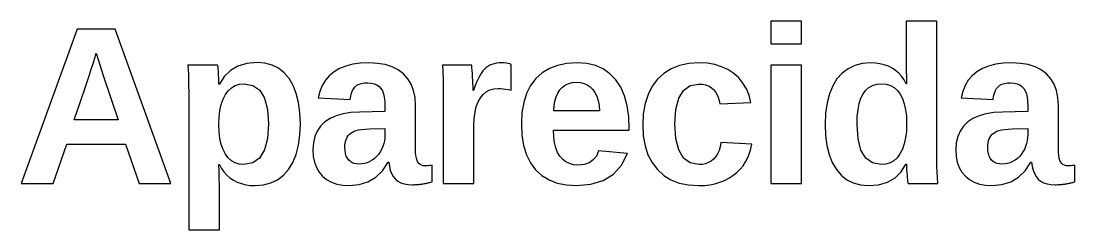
# Model space of a CAD drawing. Header units: metres. Extents: x 18 to 290, y 36 to 187.
# Drawn here: x 18 to 70.4, y 120.4 to 130.7 of the extents above; entities that cross this region are included whole.
import ezdxf

# ---------------------------------------------------------------- set-up
doc = ezdxf.new("R2010")
doc.units = ezdxf.units.M

msp = doc.modelspace()

# ---------------------------------------------------------------- linework, layer by layer
for p, q in [((56.8568, 130.729), (55.3324, 130.729)), ((55.3324, 130.729), (55.3324, 129.606)), ((56.8568, 129.606), (56.8568, 130.729)), ((63.5822, 130.729), (62.0578, 130.729)), ((62.0578, 130.729), (62.0578, 128.586)), ((63.5822, 123.958), (63.5822, 130.729)), ((20.8312, 130.322), (18.0427, 122.678)), ((22.7191, 130.322), (20.8312, 130.322)), ((25.4967, 122.678), (22.7191, 130.322)), ((55.3324, 129.606), (56.8568, 129.606)), ((21.6957, 128.86), (21.72, 128.945)), ((21.72, 128.945), (21.7426, 129.025)), ((21.7426, 129.025), (21.7751, 129.145)), ((21.7751, 129.145), (21.8891, 128.77)), ((21.5508, 128.391), (21.6124, 128.58)), ((21.6124, 128.58), (21.6419, 128.678)), ((21.6419, 128.678), (21.6697, 128.771)), ((21.6697, 128.771), (21.6957, 128.86)), ((21.8891, 128.77), (22.1223, 128.032)), ((27.8155, 128.548), (26.3345, 128.548)), ((26.3345, 128.548), (26.3501, 128.327)), ((27.826, 128.501), (27.8155, 128.548)), ((27.8359, 128.439), (27.826, 128.501)), ((27.8451, 128.362), (27.8359, 128.439)), ((28.8254, 128.5), (28.45, 128.284)), ((29.2685, 128.629), (28.8254, 128.5)), ((29.7794, 128.673), (29.2685, 128.629)), ((30.171, 128.641), (29.7794, 128.673)), ((30.5258, 128.546), (30.171, 128.641)), ((30.8437, 128.388), (30.5258, 128.546)), ((34.1895, 128.497), (33.8789, 128.373)), ((34.5372, 128.586), (34.1895, 128.497)), ((34.9221, 128.639), (34.5372, 128.586)), ((35.344, 128.656), (34.9221, 128.639)), ((35.7685, 128.634), (35.344, 128.656)), ((36.1522, 128.569), (35.7685, 128.634)), ((36.495, 128.459), (36.1522, 128.569)), ((36.7971, 128.306), (36.495, 128.459)), ((40.451, 128.548), (38.9971, 128.548)), ((38.9971, 128.548), (39.0035, 128.445)), ((39.0035, 128.445), (39.0097, 128.336)), ((40.4579, 128.493), (40.451, 128.548)), ((40.4658, 128.406), (40.4579, 128.493)), ((40.4744, 128.287), (40.4658, 128.406)), ((41.171, 128.421), (41.0886, 128.346)), ((41.2587, 128.486), (41.171, 128.421)), ((41.3515, 128.54), (41.2587, 128.486)), ((41.4518, 128.584), (41.3515, 128.54)), ((41.5616, 128.618), (41.4518, 128.584)), ((41.681, 128.642), (41.5616, 128.618)), ((41.8099, 128.657), (41.681, 128.642)), ((41.9483, 128.662), (41.8099, 128.657)), ((42.061, 128.658), (41.9483, 128.662)), ((42.1645, 128.649), (42.061, 128.658)), ((42.2589, 128.632), (42.1645, 128.649)), ((42.3441, 128.61), (42.2589, 128.632)), ((42.4203, 128.58), (42.3441, 128.61)), ((42.4203, 127.306), (42.4203, 128.58)), ((44.7255, 128.531), (44.3165, 128.375)), ((45.1827, 128.625), (44.7255, 128.531)), ((45.6881, 128.656), (45.1827, 128.625)), ((46.1699, 128.623), (45.6881, 128.656)), ((46.6039, 128.522), (46.1699, 128.623)), ((46.9901, 128.355), (46.6039, 128.522)), ((50.7879, 128.527), (50.3723, 128.364)), ((51.2525, 128.624), (50.7879, 128.527)), ((51.7661, 128.656), (51.2525, 128.624)), ((52.1663, 128.635), (51.7661, 128.656)), ((52.5378, 128.573), (52.1663, 128.635)), ((52.8806, 128.469), (52.5378, 128.573)), ((53.1948, 128.323), (52.8806, 128.469)), ((56.8568, 128.548), (55.3324, 128.548)), ((55.3324, 128.548), (55.3324, 122.678)), ((56.8568, 122.678), (56.8568, 128.548)), ((59.4987, 128.529), (59.1651, 128.37)), ((59.8716, 128.625), (59.4987, 128.529)), ((60.2838, 128.656), (59.8716, 128.625)), ((60.5265, 128.646), (60.2838, 128.656)), ((60.7555, 128.615), (60.5265, 128.646)), ((60.9709, 128.563), (60.7555, 128.615)), ((61.1726, 128.49), (60.9709, 128.563)), ((61.3606, 128.396), (61.1726, 128.49)), ((61.5335, 128.282), (61.3606, 128.396)), ((62.0578, 128.586), (62.0686, 127.62)), ((66.1587, 128.497), (65.8481, 128.373)), ((66.5064, 128.586), (66.1587, 128.497)), ((66.8913, 128.639), (66.5064, 128.586)), ((67.3132, 128.656), (66.8913, 128.639)), ((67.7377, 128.634), (67.3132, 128.656)), ((68.1214, 128.569), (67.7377, 128.634)), ((68.4642, 128.459), (68.1214, 128.569)), ((68.7663, 128.306), (68.4642, 128.459)), ((21.24, 127.472), (21.4266, 128.021)), ((21.4266, 128.021), (21.5508, 128.391)), ((22.1223, 128.032), (22.8764, 125.835)), ((26.3501, 128.327), (26.3622, 128.082)), ((26.3622, 128.082), (26.3709, 127.812)), ((27.8537, 128.27), (27.8451, 128.362)), ((27.8616, 128.163), (27.8537, 128.27)), ((27.8684, 128.048), (27.8616, 128.163)), ((27.8737, 127.933), (27.8684, 128.048)), ((27.8775, 127.82), (27.8737, 127.933)), ((28.1423, 127.982), (27.9023, 127.593)), ((28.45, 128.284), (28.1423, 127.982)), ((31.1247, 128.167), (30.8437, 128.388)), ((31.3688, 127.883), (31.1247, 128.167)), ((31.5719, 127.541), (31.3688, 127.883)), ((33.37, 128.021), (33.174, 127.794)), ((33.6053, 128.214), (33.37, 128.021)), ((33.8789, 128.373), (33.6053, 128.214)), ((37.0584, 128.108), (36.7971, 128.306)), ((37.2751, 127.871), (37.0584, 128.108)), ((39.0097, 128.336), (39.0156, 128.222)), ((39.0156, 128.222), (39.0214, 128.102)), ((39.0214, 128.102), (39.0269, 127.976)), ((39.0269, 127.976), (39.0318, 127.84)), ((40.484, 128.136), (40.4744, 128.287)), ((40.4944, 127.954), (40.484, 128.136)), ((40.5042, 127.769), (40.4944, 127.954)), ((40.7926, 127.905), (40.7134, 127.731)), ((40.8679, 128.05), (40.7926, 127.905)), ((40.9393, 128.165), (40.8679, 128.05)), ((41.0113, 128.261), (40.9393, 128.165)), ((41.0886, 128.346), (41.0113, 128.261)), ((43.6429, 127.875), (43.3832, 127.536)), ((43.9556, 128.156), (43.6429, 127.875)), ((44.3165, 128.375), (43.9556, 128.156)), ((47.3287, 128.12), (46.9901, 128.355)), ((47.6195, 127.818), (47.3287, 128.12)), ((50.0058, 128.137), (49.6883, 127.845)), ((50.3723, 128.364), (50.0058, 128.137)), ((53.4804, 128.136), (53.1948, 128.323)), ((53.7315, 127.911), (53.4804, 128.136)), ((53.9422, 127.656), (53.7315, 127.911)), ((58.8707, 128.148), (58.6156, 127.862)), ((59.1651, 128.37), (58.8707, 128.148)), ((61.6896, 128.147), (61.5335, 128.282)), ((61.829, 127.992), (61.6896, 128.147)), ((61.9518, 127.816), (61.829, 127.992)), ((65.3392, 128.021), (65.1432, 127.794)), ((65.5745, 128.214), (65.3392, 128.021)), ((65.8481, 128.373), (65.5745, 128.214)), ((69.0276, 128.108), (68.7663, 128.306)), ((69.2443, 127.871), (69.0276, 128.108)), ((20.9909, 126.744), (21.24, 127.472)), ((26.3709, 127.812), (26.3761, 127.517)), ((26.3761, 127.517), (26.3778, 127.197)), ((27.8798, 127.706), (27.8775, 127.82)), ((27.8806, 127.593), (27.8798, 127.706)), ((27.9023, 127.593), (27.8806, 127.593)), ((28.3439, 127.274), (28.5072, 127.423)), ((28.5072, 127.423), (28.6933, 127.53)), ((28.6933, 127.53), (28.9021, 127.593)), ((28.9021, 127.593), (29.1338, 127.615)), ((29.1338, 127.615), (29.5693, 127.536)), ((29.5693, 127.536), (29.908, 127.299)), ((31.7299, 127.145), (31.5719, 127.541)), ((33.0172, 127.534), (32.8997, 127.241)), ((33.174, 127.794), (33.0172, 127.534)), ((34.5233, 127.282), (34.5846, 127.389)), ((34.5846, 127.389), (34.6578, 127.476)), ((34.6578, 127.476), (34.746, 127.546)), ((34.746, 127.546), (34.8522, 127.6)), ((34.8522, 127.6), (34.9765, 127.638)), ((34.9765, 127.638), (35.1187, 127.661)), ((35.1187, 127.661), (35.279, 127.669)), ((35.279, 127.669), (35.4511, 127.658)), ((35.4511, 127.658), (35.6028, 127.624)), ((35.6028, 127.624), (35.734, 127.568)), ((35.734, 127.568), (35.8449, 127.49)), ((35.8449, 127.49), (35.9354, 127.39)), ((35.9354, 127.39), (36.0077, 127.266)), ((37.4437, 127.596), (37.2751, 127.871)), ((37.5642, 127.285), (37.4437, 127.596)), ((39.0318, 127.84), (39.0356, 127.692)), ((39.0356, 127.692), (39.0383, 127.531)), ((39.0383, 127.531), (39.0399, 127.357)), ((39.0399, 127.357), (39.0405, 127.17)), ((40.5118, 127.61), (40.5042, 127.769)), ((40.5172, 127.478), (40.5118, 127.61)), ((40.5204, 127.373), (40.5172, 127.478)), ((40.5215, 127.295), (40.5204, 127.373)), ((40.6302, 127.527), (40.5432, 127.295)), ((40.7134, 127.731), (40.6302, 127.527)), ((41.354, 127.313), (41.5515, 127.368)), ((41.5515, 127.368), (41.7693, 127.387)), ((41.7693, 127.387), (41.8856, 127.384)), ((41.8856, 127.384), (42.0089, 127.374)), ((42.0089, 127.374), (42.139, 127.358)), ((42.139, 127.358), (42.2762, 127.335)), ((43.3832, 127.536), (43.1811, 127.143)), ((44.8391, 127.322), (44.9651, 127.457)), ((44.9651, 127.457), (45.1108, 127.561)), ((45.1108, 127.561), (45.2763, 127.636)), ((45.2763, 127.636), (45.4615, 127.681)), ((45.4615, 127.681), (45.6664, 127.696)), ((45.6664, 127.696), (45.86, 127.682)), ((45.86, 127.682), (46.0371, 127.639)), ((46.0371, 127.639), (46.1976, 127.568)), ((46.1976, 127.568), (46.3417, 127.469)), ((46.3417, 127.469), (46.4693, 127.341)), ((47.8597, 127.452), (47.6195, 127.818)), ((48.0465, 127.023), (47.8597, 127.452)), ((49.4247, 127.495), (49.2196, 127.094)), ((49.6883, 127.845), (49.4247, 127.495)), ((50.9802, 127.294), (51.3098, 127.531)), ((51.3098, 127.531), (51.7336, 127.609)), ((51.7336, 127.609), (51.9159, 127.599)), ((51.9159, 127.599), (52.0808, 127.566)), ((52.0808, 127.566), (52.2284, 127.513)), ((52.2284, 127.513), (52.3586, 127.437)), ((52.3586, 127.437), (52.4714, 127.341)), ((54.1125, 127.368), (53.9422, 127.656)), ((54.2425, 127.049), (54.1125, 127.368)), ((58.4037, 127.517), (58.2389, 127.119)), ((58.6156, 127.862), (58.4037, 127.517)), ((60.0468, 127.302), (60.2039, 127.441)), ((60.2039, 127.441), (60.3862, 127.541)), ((60.3862, 127.541), (60.5937, 127.6)), ((60.5937, 127.6), (60.8263, 127.62)), ((60.8263, 127.62), (61.0616, 127.6)), ((61.0616, 127.6), (61.2729, 127.538)), ((61.2729, 127.538), (61.46, 127.436)), ((61.46, 127.436), (61.6231, 127.292)), ((62.0578, 127.62), (61.9518, 127.816)), ((62.0686, 127.62), (62.0578, 127.62)), ((64.9864, 127.534), (64.8689, 127.241)), ((65.1432, 127.794), (64.9864, 127.534)), ((66.4925, 127.282), (66.5538, 127.389)), ((66.5538, 127.389), (66.627, 127.476)), ((66.627, 127.476), (66.7152, 127.546)), ((66.7152, 127.546), (66.8214, 127.6)), ((66.8214, 127.6), (66.9457, 127.638)), ((66.9457, 127.638), (67.0879, 127.661)), ((67.0879, 127.661), (67.2482, 127.669)), ((67.2482, 127.669), (67.4203, 127.658)), ((67.4203, 127.658), (67.572, 127.624)), ((67.572, 127.624), (67.7032, 127.568)), ((67.7032, 127.568), (67.8141, 127.49)), ((67.8141, 127.49), (67.9046, 127.39)), ((67.9046, 127.39), (67.9769, 127.266)), ((69.4129, 127.596), (69.2443, 127.871)), ((69.5334, 127.285), (69.4129, 127.596)), ((26.3778, 127.197), (26.3778, 120.372)), ((27.9968, 126.59), (28.0871, 126.853)), ((28.0871, 126.853), (28.2034, 127.083)), ((28.2034, 127.083), (28.3439, 127.274)), ((29.908, 127.299), (30.15, 126.904)), ((30.15, 126.904), (30.2951, 126.351)), ((31.8428, 126.697), (31.7299, 127.145)), ((32.8997, 127.241), (32.8215, 126.915)), ((32.8215, 126.915), (34.411, 126.839)), ((34.411, 126.839), (34.4365, 127.007)), ((34.4365, 127.007), (34.4739, 127.154)), ((34.4739, 127.154), (34.5233, 127.282)), ((36.0077, 127.266), (36.0639, 127.119)), ((36.0639, 127.119), (36.104, 126.948)), ((36.104, 126.948), (36.1281, 126.753)), ((37.6364, 126.937), (37.5642, 127.285)), ((37.6605, 126.551), (37.6364, 126.937)), ((39.0405, 127.17), (39.0405, 122.678)), ((40.5432, 127.295), (40.5215, 127.295)), ((40.7681, 126.723), (40.8823, 126.926)), ((40.8823, 126.926), (41.0194, 127.092)), ((41.0194, 127.092), (41.1766, 127.221)), ((41.1766, 127.221), (41.354, 127.313)), ((42.2762, 127.335), (42.4203, 127.306)), ((43.1811, 127.143), (43.0368, 126.696)), ((44.5895, 126.765), (44.6508, 126.975)), ((44.6508, 126.975), (44.734, 127.16)), ((44.734, 127.16), (44.8391, 127.322)), ((46.4693, 127.341), (46.5785, 127.184)), ((46.5785, 127.184), (46.6672, 127)), ((46.6672, 127), (46.7356, 126.786)), ((48.18, 126.532), (48.0465, 127.023)), ((49.2196, 127.094), (49.0732, 126.641)), ((50.6035, 126.349), (50.7447, 126.9)), ((50.7447, 126.9), (50.9802, 127.294)), ((52.4714, 127.341), (52.5678, 127.226)), ((52.5678, 127.226), (52.6485, 127.097)), ((52.6485, 127.097), (52.7136, 126.953)), ((52.7136, 126.953), (52.763, 126.795)), ((54.3321, 126.698), (54.2425, 127.049)), ((58.2389, 127.119), (58.1211, 126.669)), ((59.7239, 126.643), (59.8075, 126.904)), ((59.8075, 126.904), (59.9149, 127.124)), ((59.9149, 127.124), (60.0468, 127.302)), ((61.6231, 127.292), (61.7621, 127.108)), ((61.7621, 127.108), (61.8763, 126.885)), ((61.8763, 126.885), (61.9652, 126.628)), ((64.8689, 127.241), (64.7907, 126.915)), ((64.7907, 126.915), (66.3802, 126.839)), ((66.3802, 126.839), (66.4057, 127.007)), ((66.4057, 127.007), (66.4431, 127.154)), ((66.4431, 127.154), (66.4925, 127.282)), ((67.9769, 127.266), (68.0331, 127.119)), ((68.0331, 127.119), (68.0732, 126.948)), ((68.0732, 126.948), (68.0973, 126.753)), ((69.6056, 126.937), (69.5334, 127.285)), ((69.6297, 126.551), (69.6056, 126.937)), ((20.6793, 125.835), (20.9909, 126.744)), ((27.9322, 126.293), (27.9968, 126.59)), ((30.2951, 126.351), (30.3435, 125.64)), ((31.9105, 126.195), (31.8428, 126.697)), ((36.1281, 126.753), (36.1361, 126.535)), ((36.1361, 126.535), (36.1361, 126.237)), ((37.6605, 124.414), (37.6605, 126.551)), ((40.6158, 126.212), (40.6792, 126.486)), ((40.6792, 126.486), (40.7681, 126.723)), ((43.0368, 126.696), (42.9503, 126.195)), ((44.5326, 126.275), (44.5501, 126.532)), ((44.5501, 126.532), (44.5895, 126.765)), ((46.7356, 126.786), (46.7836, 126.545)), ((46.7836, 126.545), (46.8111, 126.275)), ((48.26, 125.979), (48.18, 126.532)), ((49.0732, 126.641), (48.9853, 126.136)), ((50.5564, 125.64), (50.6035, 126.349)), ((52.763, 126.795), (52.7969, 126.622)), ((52.7969, 126.622), (54.3321, 126.698)), ((58.1211, 126.669), (58.0505, 126.165)), ((59.6284, 125.995), (59.6642, 126.34)), ((59.6642, 126.34), (59.7239, 126.643)), ((61.9652, 126.628), (62.0287, 126.335)), ((62.0287, 126.335), (62.0667, 126.008)), ((68.0973, 126.753), (68.1053, 126.535)), ((68.1053, 126.535), (68.1053, 126.237)), ((69.6297, 124.414), (69.6297, 126.551)), ((22.8764, 125.835), (20.6793, 125.835)), ((27.8806, 125.597), (27.8935, 125.962)), ((27.8935, 125.962), (27.9322, 126.293)), ((31.933, 125.64), (31.9105, 126.195)), ((33.4086, 125.899), (33.1496, 125.727)), ((33.7104, 126.034), (33.4086, 125.899)), ((34.0549, 126.132), (33.7104, 126.034)), ((34.4421, 126.192), (34.0549, 126.132)), ((34.8721, 126.215), (34.4421, 126.192)), ((36.1361, 126.237), (34.8721, 126.215)), ((40.565, 125.559), (40.5777, 125.903)), ((40.5777, 125.903), (40.6158, 126.212)), ((42.9503, 126.195), (42.9214, 125.64)), ((46.8111, 126.275), (44.5326, 126.275)), ((48.2867, 125.363), (48.26, 125.979)), ((48.9853, 126.136), (48.956, 125.58)), ((58.0505, 126.165), (58.027, 125.608)), ((59.6165, 125.608), (59.6284, 125.995)), ((62.0667, 126.008), (62.0794, 125.645)), ((65.3779, 125.899), (65.1189, 125.727)), ((65.6796, 126.034), (65.3779, 125.899)), ((66.0241, 126.132), (65.6796, 126.034)), ((66.4113, 126.192), (66.0241, 126.132)), ((66.8413, 126.215), (66.4113, 126.192)), ((68.1053, 126.237), (66.8413, 126.215)), ((27.8935, 125.234), (27.8806, 125.597)), ((30.3435, 125.64), (30.2947, 124.91)), ((31.9095, 125.079), (31.933, 125.64)), ((32.7695, 125.275), (32.6507, 124.998)), ((32.9358, 125.518), (32.7695, 125.275)), ((33.1496, 125.727), (32.9358, 125.518)), ((34.5161, 125.226), (34.6008, 125.268)), ((34.6008, 125.268), (34.7022, 125.303)), ((34.7022, 125.303), (34.8282, 125.333)), ((34.8282, 125.333), (34.9791, 125.356)), ((34.9791, 125.356), (35.1546, 125.373)), ((35.1546, 125.373), (35.3549, 125.385)), ((35.3549, 125.385), (36.1361, 125.396)), ((36.1361, 125.396), (36.1361, 125.098)), ((40.565, 122.678), (40.565, 125.559)), ((42.9214, 125.64), (42.9498, 125.068)), ((44.5345, 124.994), (44.5218, 125.32)), ((44.5218, 125.32), (48.2867, 125.32)), ((48.2867, 125.32), (48.2867, 125.363)), ((48.956, 125.58), (48.9851, 125.037)), ((50.6043, 124.91), (50.5564, 125.64)), ((58.027, 125.608), (58.0493, 125.058)), ((59.6644, 124.889), (59.6165, 125.608)), ((62.0662, 125.273), (62.0265, 124.936)), ((62.0794, 125.645), (62.0662, 125.273)), ((64.7387, 125.275), (64.6199, 124.998)), ((64.905, 125.518), (64.7387, 125.275)), ((65.1189, 125.727), (64.905, 125.518)), ((66.4853, 125.226), (66.5701, 125.268)), ((66.5701, 125.268), (66.6714, 125.303)), ((66.6714, 125.303), (66.7975, 125.333)), ((66.7975, 125.333), (66.9483, 125.356)), ((66.9483, 125.356), (67.1238, 125.373)), ((67.1238, 125.373), (67.3241, 125.385)), ((67.3241, 125.385), (68.1053, 125.396)), ((68.1053, 125.396), (68.1053, 125.098)), ((27.9322, 124.906), (27.8935, 125.234)), ((27.9968, 124.613), (27.9322, 124.906)), ((30.2947, 124.91), (30.1482, 124.342)), ((31.8389, 124.571), (31.9095, 125.079)), ((32.6507, 124.998), (32.5794, 124.685)), ((34.1638, 124.697), (34.1871, 124.801)), ((34.1871, 124.801), (34.2198, 124.895)), ((34.2198, 124.895), (34.2618, 124.978)), ((34.2618, 124.978), (34.3127, 125.052)), ((34.3127, 125.052), (34.372, 125.118)), ((34.372, 125.118), (34.4398, 125.176)), ((34.4398, 125.176), (34.5161, 125.226)), ((36.1092, 124.796), (36.0756, 124.65)), ((36.1294, 124.945), (36.1092, 124.796)), ((36.1361, 125.098), (36.1294, 124.945)), ((42.9498, 125.068), (43.0351, 124.553)), ((44.5726, 124.702), (44.5345, 124.994)), ((48.9851, 125.037), (49.0723, 124.544)), ((50.7482, 124.342), (50.6043, 124.91)), ((58.0493, 125.058), (58.1164, 124.559)), ((59.8083, 124.33), (59.6644, 124.889)), ((62.0265, 124.936), (61.9603, 124.635)), ((64.6199, 124.998), (64.5486, 124.685)), ((66.133, 124.697), (66.1564, 124.801)), ((66.1564, 124.801), (66.189, 124.895)), ((66.189, 124.895), (66.231, 124.978)), ((66.231, 124.978), (66.2819, 125.052)), ((66.2819, 125.052), (66.3412, 125.118)), ((66.3412, 125.118), (66.409, 125.176)), ((66.409, 125.176), (66.4853, 125.226)), ((68.0784, 124.796), (68.0448, 124.65)), ((68.0986, 124.945), (68.0784, 124.796)), ((68.1053, 125.098), (68.0986, 124.945)), ((19.6431, 122.678), (20.3213, 124.631)), ((20.3213, 124.631), (23.2345, 124.631)), ((23.2345, 124.631), (23.9126, 122.678)), ((28.0871, 124.354), (27.9968, 124.613)), ((28.2034, 124.129), (28.0871, 124.354)), ((30.1482, 124.342), (29.9041, 123.936)), ((31.7211, 124.117), (31.8389, 124.571)), ((32.5794, 124.685), (32.5556, 124.338)), ((32.5556, 124.338), (32.5747, 124.017)), ((34.1452, 124.457), (34.1498, 124.582)), ((34.1529, 124.299), (34.1452, 124.457)), ((34.1498, 124.582), (34.1638, 124.697)), ((34.176, 124.158), (34.1529, 124.299)), ((35.8956, 124.236), (35.813, 124.116)), ((35.968, 124.368), (35.8956, 124.236)), ((36.0285, 124.507), (35.968, 124.368)), ((36.0756, 124.65), (36.0285, 124.507)), ((37.665, 124.229), (37.6605, 124.414)), ((37.6783, 124.068), (37.665, 124.229)), ((43.0351, 124.553), (43.1772, 124.096)), ((44.636, 124.443), (44.5726, 124.702)), ((44.7249, 124.218), (44.636, 124.443)), ((44.8391, 124.026), (44.7249, 124.218)), ((46.7623, 124.289), (46.6538, 124.037)), ((48.1999, 124.164), (46.7623, 124.289)), ((49.0723, 124.544), (49.2177, 124.1)), ((50.988, 123.936), (50.7482, 124.342)), ((52.7537, 124.31), (52.681, 124.147)), ((52.8086, 124.495), (52.7537, 124.31)), ((52.8457, 124.702), (52.8086, 124.495)), ((54.3756, 124.631), (52.8457, 124.702)), ((54.2675, 124.17), (54.3323, 124.395)), ((54.3323, 124.395), (54.3756, 124.631)), ((58.1164, 124.559), (58.2281, 124.112)), ((60.0481, 123.931), (59.8083, 124.33)), ((61.8676, 124.369), (61.7485, 124.14)), ((61.9603, 124.635), (61.8676, 124.369)), ((64.5486, 124.685), (64.5248, 124.338)), ((64.5248, 124.338), (64.5439, 124.017)), ((66.1144, 124.457), (66.119, 124.582)), ((66.1221, 124.299), (66.1144, 124.457)), ((66.119, 124.582), (66.133, 124.697)), ((66.1452, 124.158), (66.1221, 124.299)), ((67.8648, 124.236), (67.7822, 124.116)), ((67.9372, 124.368), (67.8648, 124.236)), ((67.9977, 124.507), (67.9372, 124.368)), ((68.0448, 124.65), (67.9977, 124.507)), ((69.6342, 124.229), (69.6297, 124.414)), ((69.6475, 124.068), (69.6342, 124.229)), ((28.3434, 123.943), (28.2034, 124.129)), ((28.5054, 123.798), (28.3434, 123.943)), ((28.6893, 123.694), (28.5054, 123.798)), ((28.8951, 123.632), (28.6893, 123.694)), ((29.5623, 123.692), (29.1229, 123.611)), ((29.9041, 123.936), (29.5623, 123.692)), ((31.3444, 123.37), (31.5563, 123.717)), ((31.5563, 123.717), (31.7211, 124.117)), ((32.5747, 124.017), (32.632, 123.726)), ((32.632, 123.726), (32.7275, 123.465)), ((34.2145, 124.033), (34.176, 124.158)), ((34.2684, 123.926), (34.2145, 124.033)), ((34.3377, 123.836), (34.2684, 123.926)), ((34.4199, 123.763), (34.3377, 123.836)), ((34.5122, 123.706), (34.4199, 123.763)), ((34.6147, 123.665), (34.5122, 123.706)), ((35.2576, 123.703), (35.1268, 123.664)), ((35.3834, 123.758), (35.2576, 123.703)), ((35.5041, 123.828), (35.3834, 123.758)), ((35.6173, 123.912), (35.5041, 123.828)), ((35.7203, 124.008), (35.6173, 123.912)), ((35.813, 124.116), (35.7203, 124.008)), ((36.0114, 123.309), (36.2935, 123.725)), ((36.2935, 123.725), (36.326, 123.725)), ((36.326, 123.725), (36.3565, 123.516)), ((37.7006, 123.932), (37.6783, 124.068)), ((37.7317, 123.82), (37.7006, 123.932)), ((37.7717, 123.733), (37.7317, 123.82)), ((37.8222, 123.666), (37.7717, 123.733)), ((43.1772, 124.096), (43.3762, 123.696)), ((43.3762, 123.696), (43.632, 123.353)), ((44.9768, 123.869), (44.8391, 124.026)), ((45.136, 123.747), (44.9768, 123.869)), ((45.3167, 123.659), (45.136, 123.747)), ((46.2936, 123.701), (46.0419, 123.617)), ((46.4976, 123.841), (46.2936, 123.701)), ((46.6538, 124.037), (46.4976, 123.841)), ((47.8989, 123.59), (48.1999, 124.164)), ((49.2177, 124.1), (49.4212, 123.707)), ((49.4212, 123.707), (49.6829, 123.364)), ((51.3237, 123.692), (50.988, 123.936)), ((51.7553, 123.611), (51.3237, 123.692)), ((52.2253, 123.71), (52.0799, 123.655)), ((52.3594, 123.786), (52.2253, 123.71)), ((52.4822, 123.885), (52.3594, 123.786)), ((52.5905, 124.005), (52.4822, 123.885)), ((52.681, 124.147), (52.5905, 124.005)), ((53.9443, 123.557), (54.0735, 123.751)), ((54.0735, 123.751), (54.1813, 123.955)), ((54.1813, 123.955), (54.2675, 124.17)), ((58.2281, 124.112), (58.3846, 123.715)), ((58.3846, 123.715), (58.5858, 123.37)), ((60.3838, 123.691), (60.0481, 123.931)), ((60.8154, 123.611), (60.3838, 123.691)), ((61.2538, 123.696), (61.0455, 123.632)), ((61.4404, 123.801), (61.2538, 123.696)), ((61.6053, 123.95), (61.4404, 123.801)), ((61.7485, 124.14), (61.6053, 123.95)), ((63.5839, 123.734), (63.5822, 123.958)), ((63.5891, 123.493), (63.5839, 123.734)), ((64.5439, 124.017), (64.6012, 123.726)), ((64.6012, 123.726), (64.6967, 123.465)), ((66.1837, 124.033), (66.1452, 124.158)), ((66.2376, 123.926), (66.1837, 124.033)), ((66.3069, 123.836), (66.2376, 123.926)), ((66.3891, 123.763), (66.3069, 123.836)), ((66.4814, 123.706), (66.3891, 123.763)), ((66.5839, 123.665), (66.4814, 123.706)), ((67.2268, 123.703), (67.0961, 123.664)), ((67.3526, 123.758), (67.2268, 123.703)), ((67.4733, 123.828), (67.3526, 123.758)), ((67.5865, 123.912), (67.4733, 123.828)), ((67.6895, 124.008), (67.5865, 123.912)), ((67.7822, 124.116), (67.6895, 124.008)), ((67.9806, 123.309), (68.2627, 123.725)), ((68.2627, 123.725), (68.2952, 123.725)), ((68.2952, 123.725), (68.3257, 123.516)), ((69.6698, 123.932), (69.6475, 124.068)), ((69.7009, 123.82), (69.6698, 123.932)), ((69.7409, 123.733), (69.7009, 123.82)), ((69.7914, 123.666), (69.7409, 123.733)), ((27.8815, 123.52), (27.8698, 123.611)), ((27.8698, 123.611), (27.9023, 123.611)), ((27.8906, 123.375), (27.8815, 123.52)), ((27.8971, 123.178), (27.8906, 123.375)), ((27.901, 122.927), (27.8971, 123.178)), ((27.9023, 123.611), (28.0085, 123.419)), ((28.0085, 123.419), (28.1319, 123.245)), ((28.1319, 123.245), (28.2724, 123.091)), ((29.1229, 123.611), (28.8951, 123.632)), ((31.0896, 123.082), (31.3444, 123.37)), ((32.7275, 123.465), (32.8612, 123.234)), ((32.8612, 123.234), (33.033, 123.033)), ((34.7275, 123.641), (34.6147, 123.665)), ((34.8504, 123.633), (34.7275, 123.641)), ((34.9911, 123.641), (34.8504, 123.633)), ((35.1268, 123.664), (34.9911, 123.641)), ((35.6772, 122.985), (36.0114, 123.309)), ((36.3565, 123.516), (36.4046, 123.329)), ((36.4046, 123.329), (36.4702, 123.163)), ((36.4702, 123.163), (36.5534, 123.018)), ((37.8846, 123.613), (37.8222, 123.666)), ((37.9589, 123.576), (37.8846, 123.613)), ((38.0452, 123.553), (37.9589, 123.576)), ((38.1434, 123.546), (38.0452, 123.553)), ((38.2124, 123.547), (38.1434, 123.546)), ((38.2805, 123.551), (38.2124, 123.547)), ((38.3478, 123.558), (38.2805, 123.551)), ((38.4142, 123.567), (38.3478, 123.558)), ((38.4797, 123.579), (38.4142, 123.567)), ((38.4797, 122.754), (38.4797, 123.579)), ((43.632, 123.353), (43.9408, 123.071)), ((45.5188, 123.607), (45.3167, 123.659)), ((45.7424, 123.589), (45.5188, 123.607)), ((46.0419, 123.617), (45.7424, 123.589)), ((47.4951, 123.144), (47.8989, 123.59)), ((49.6829, 123.364), (49.998, 123.078)), ((51.9232, 123.622), (51.7553, 123.611)), ((52.0799, 123.655), (51.9232, 123.622)), ((53.4453, 123.068), (53.6292, 123.214)), ((53.6292, 123.214), (53.7955, 123.377)), ((53.7955, 123.377), (53.9443, 123.557)), ((58.5858, 123.37), (58.8279, 123.082)), ((61.0455, 123.632), (60.8154, 123.611)), ((61.5096, 122.952), (61.8138, 123.25)), ((61.8138, 123.25), (62.0469, 123.633)), ((62.0469, 123.633), (62.0686, 123.633)), ((62.0686, 123.633), (62.0698, 123.542)), ((62.0698, 123.542), (62.0734, 123.441)), ((62.0734, 123.441), (62.0794, 123.332)), ((62.0794, 123.332), (62.0877, 123.214)), ((62.0877, 123.214), (62.0985, 123.088)), ((63.5978, 123.237), (63.5891, 123.493)), ((63.61, 122.965), (63.5978, 123.237)), ((64.6967, 123.465), (64.8304, 123.234)), ((64.8304, 123.234), (65.0022, 123.033)), ((66.6967, 123.641), (66.5839, 123.665)), ((66.8196, 123.633), (66.6967, 123.641)), ((66.9603, 123.641), (66.8196, 123.633)), ((67.0961, 123.664), (66.9603, 123.641)), ((67.6464, 122.985), (67.9806, 123.309)), ((68.3257, 123.516), (68.3738, 123.329)), ((68.3738, 123.329), (68.4394, 123.163)), ((68.4394, 123.163), (68.5226, 123.018)), ((69.8538, 123.613), (69.7914, 123.666)), ((69.9281, 123.576), (69.8538, 123.613)), ((70.0144, 123.553), (69.9281, 123.576)), ((70.1126, 123.546), (70.0144, 123.553)), ((70.1816, 123.547), (70.1126, 123.546)), ((70.2497, 123.551), (70.1816, 123.547)), ((70.317, 123.558), (70.2497, 123.551)), ((70.3834, 123.567), (70.317, 123.558)), ((70.4489, 123.579), (70.3834, 123.567)), ((70.4489, 122.754), (70.4489, 123.579)), ((18.0427, 122.678), (19.6431, 122.678)), ((23.9126, 122.678), (25.4967, 122.678)), ((27.9023, 122.624), (27.901, 122.927)), ((28.2724, 123.091), (28.43, 122.955)), ((28.43, 122.955), (28.6048, 122.838)), ((28.6048, 122.838), (28.7946, 122.741)), ((28.7946, 122.741), (28.9971, 122.666)), ((28.9971, 122.666), (29.2125, 122.612)), ((30.0919, 122.602), (30.4633, 122.698)), ((30.4633, 122.698), (30.7959, 122.858)), ((30.7959, 122.858), (31.0896, 123.082)), ((33.033, 123.033), (33.239, 122.866)), ((33.239, 122.866), (33.4748, 122.736)), ((33.4748, 122.736), (33.7407, 122.644)), ((33.7407, 122.644), (34.0364, 122.588)), ((34.8526, 122.616), (35.2909, 122.754)), ((35.2909, 122.754), (35.6772, 122.985)), ((36.5534, 123.018), (36.6542, 122.895)), ((36.6542, 122.895), (36.7758, 122.793)), ((36.7758, 122.793), (36.9216, 122.714)), ((36.9216, 122.714), (37.0914, 122.658)), ((37.0914, 122.658), (37.2853, 122.624)), ((37.8363, 122.628), (37.8835, 122.633)), ((37.8835, 122.633), (37.9296, 122.639)), ((37.9296, 122.639), (37.9747, 122.645)), ((37.9747, 122.645), (38.0186, 122.651)), ((38.0186, 122.651), (38.062, 122.658)), ((38.062, 122.658), (38.1054, 122.666)), ((38.1054, 122.666), (38.1488, 122.674)), ((38.1488, 122.674), (38.1922, 122.684)), ((38.1922, 122.684), (38.2356, 122.694)), ((38.2356, 122.694), (38.2801, 122.705)), ((38.2801, 122.705), (38.3267, 122.717)), ((38.3267, 122.717), (38.3756, 122.729)), ((38.3756, 122.729), (38.4266, 122.741)), ((38.4266, 122.741), (38.4797, 122.754)), ((39.0405, 122.678), (40.565, 122.678)), ((43.9408, 123.071), (44.2987, 122.852)), ((44.2987, 122.852), (44.7056, 122.695)), ((44.7056, 122.695), (45.1615, 122.601)), ((45.6664, 122.57), (46.3788, 122.633)), ((46.3788, 122.633), (46.9884, 122.825)), ((46.9884, 122.825), (47.4951, 123.144)), ((49.998, 123.078), (50.3617, 122.856)), ((50.3617, 122.856), (50.774, 122.697)), ((50.774, 122.697), (51.2349, 122.601)), ((52.2904, 122.611), (52.5465, 122.662)), ((52.5465, 122.662), (52.7912, 122.734)), ((52.7912, 122.734), (53.0247, 122.827)), ((53.0247, 122.827), (53.2438, 122.939)), ((53.2438, 122.939), (53.4453, 123.068)), ((55.3324, 122.678), (56.8568, 122.678)), ((58.8279, 123.082), (59.1074, 122.858)), ((59.1074, 122.858), (59.4243, 122.698)), ((59.4243, 122.698), (59.7784, 122.602)), ((60.6876, 122.612), (61.1342, 122.74)), ((61.1342, 122.74), (61.5096, 122.952)), ((62.0985, 123.088), (62.1101, 122.966)), ((62.1101, 122.966), (62.121, 122.865)), ((62.121, 122.865), (62.1313, 122.783)), ((62.1313, 122.783), (62.141, 122.72)), ((62.141, 122.72), (62.15, 122.678)), ((62.15, 122.678), (63.6256, 122.678)), ((63.6256, 122.678), (63.61, 122.965)), ((65.0022, 123.033), (65.2082, 122.866)), ((65.2082, 122.866), (65.444, 122.736)), ((65.444, 122.736), (65.7099, 122.644)), ((65.7099, 122.644), (66.0056, 122.588)), ((66.8218, 122.616), (67.2601, 122.754)), ((67.2601, 122.754), (67.6464, 122.985)), ((68.5226, 123.018), (68.6234, 122.895)), ((68.6234, 122.895), (68.7451, 122.793)), ((68.7451, 122.793), (68.8908, 122.714)), ((68.8908, 122.714), (69.0606, 122.658)), ((69.0606, 122.658), (69.2545, 122.624)), ((69.8055, 122.628), (69.8527, 122.633)), ((69.8527, 122.633), (69.8988, 122.639)), ((69.8988, 122.639), (69.9439, 122.645)), ((69.9439, 122.645), (69.9878, 122.651)), ((69.9878, 122.651), (70.0312, 122.658)), ((70.0312, 122.658), (70.0746, 122.666)), ((70.0746, 122.666), (70.118, 122.674)), ((70.118, 122.674), (70.1614, 122.684)), ((70.1614, 122.684), (70.2048, 122.694)), ((70.2048, 122.694), (70.2493, 122.705)), ((70.2493, 122.705), (70.2959, 122.717)), ((70.2959, 122.717), (70.3448, 122.729)), ((70.3448, 122.729), (70.3958, 122.741)), ((70.3958, 122.741), (70.4489, 122.754)), ((27.9023, 120.372), (27.9023, 122.624)), ((29.2125, 122.612), (29.4407, 122.58)), ((29.4407, 122.58), (29.6817, 122.57)), ((29.6817, 122.57), (30.0919, 122.602)), ((34.0364, 122.588), (34.3621, 122.57)), ((34.3621, 122.57), (34.8526, 122.616)), ((37.2853, 122.624), (37.5033, 122.613)), ((37.5033, 122.613), (37.5667, 122.613)), ((37.5667, 122.613), (37.6269, 122.615)), ((37.6269, 122.615), (37.6839, 122.617)), ((37.6839, 122.617), (37.7376, 122.62)), ((37.7376, 122.62), (37.788, 122.624)), ((37.788, 122.624), (37.8363, 122.628)), ((45.1615, 122.601), (45.6664, 122.57)), ((51.2349, 122.601), (51.7445, 122.57)), ((51.7445, 122.57), (52.0231, 122.58)), ((52.0231, 122.58), (52.2904, 122.611)), ((59.7784, 122.602), (60.1698, 122.57)), ((60.1698, 122.57), (60.6876, 122.612)), ((66.0056, 122.588), (66.3313, 122.57)), ((66.3313, 122.57), (66.8218, 122.616)), ((69.2545, 122.624), (69.4724, 122.613)), ((69.4724, 122.613), (69.5359, 122.613)), ((69.5359, 122.613), (69.5961, 122.615)), ((69.5961, 122.615), (69.6531, 122.617)), ((69.6531, 122.617), (69.7068, 122.62)), ((69.7068, 122.62), (69.7572, 122.624)), ((69.7572, 122.624), (69.8055, 122.628)), ((26.3778, 120.372), (27.9023, 120.372))]:
    msp.add_line(p, q)

doc.saveas('drawing.dxf')
